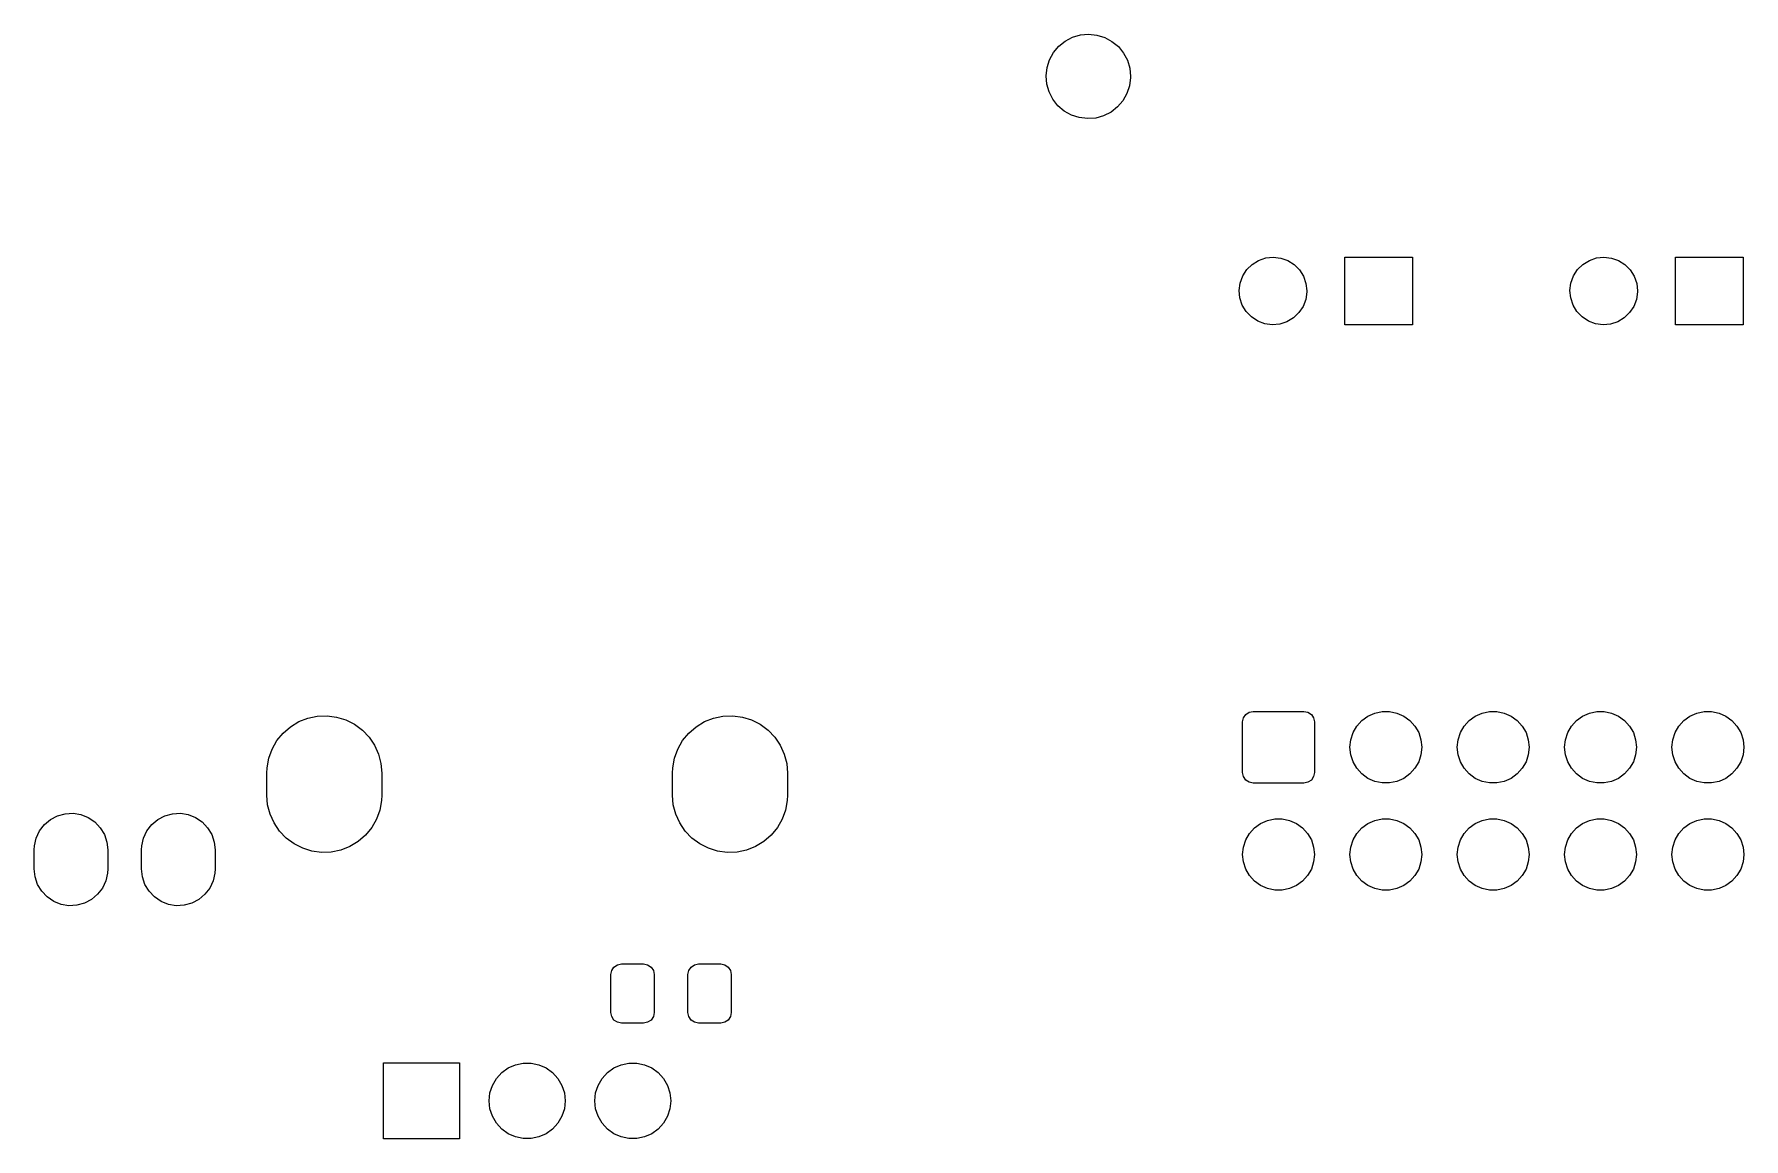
# Model space of a CAD drawing. Extents: x 65 to 231, y -146 to -43.
# Drawn here: x 148.23 to 188.69, y -146.44 to -120.28 of the extents above; entities that cross this region are included whole.
import ezdxf

# ---------------------------------------------------------------- set-up
doc = ezdxf.new("R2010")
doc.units = 0
doc.layers.add('BLACK', color=7, linetype='CONTINUOUS')

msp = doc.modelspace()

# ---------------------------------------------------------------- linework, layer by layer
at = {"layer": 'BLACK', "linetype": 'CONTINUOUS'}
for p, q in [((172.478, -120.571), (172.63, -120.448)), ((172.63, -120.448), (172.803, -120.358)), ((172.803, -120.358), (172.99, -120.303)), ((172.99, -120.303), (173.184, -120.285)), ((173.184, -120.285), (173.378, -120.305)), ((173.378, -120.305), (173.565, -120.363)), ((173.565, -120.363), (173.736, -120.456)), ((173.736, -120.456), (173.887, -120.58)), ((172.199, -121.077), (172.258, -120.891)), ((172.258, -120.891), (172.352, -120.72)), ((172.352, -120.72), (172.478, -120.571)), ((173.887, -120.58), (174.01, -120.732)), ((174.01, -120.732), (174.102, -120.904)), ((174.102, -120.904), (174.158, -121.091)), ((172.177, -121.271), (172.199, -121.077)), ((172.194, -121.466), (172.177, -121.271)), ((174.177, -121.313), (174.152, -121.507)), ((174.158, -121.091), (174.177, -121.285)), ((174.177, -121.285), (174.177, -121.313)), ((172.247, -121.653), (172.194, -121.466)), ((172.337, -121.827), (172.247, -121.653)), ((174.091, -121.692), (173.994, -121.861)), ((174.152, -121.507), (174.091, -121.692)), ((172.458, -121.98), (172.337, -121.827)), ((172.606, -122.106), (172.458, -121.98)), ((172.777, -122.201), (172.606, -122.106)), ((173.713, -122.129), (173.539, -122.217)), ((173.867, -122.009), (173.713, -122.129)), ((173.994, -121.861), (173.867, -122.009)), ((172.962, -122.262), (172.777, -122.201)), ((173.156, -122.285), (172.962, -122.262)), ((173.351, -122.27), (173.156, -122.285)), ((173.539, -122.217), (173.351, -122.27)), ((176.926, -125.859), (177.053, -125.735)), ((177.053, -125.735), (177.205, -125.641)), ((177.205, -125.641), (177.374, -125.584)), ((177.374, -125.584), (177.552, -125.565)), ((177.552, -125.565), (177.729, -125.586)), ((177.729, -125.586), (177.897, -125.646)), ((177.897, -125.646), (178.047, -125.742)), ((178.047, -125.742), (178.173, -125.868)), ((179.246, -127.165), (179.246, -125.565)), ((179.246, -125.565), (180.846, -125.565)), ((180.846, -125.565), (180.846, -127.165)), ((184.752, -125.859), (184.88, -125.735)), ((184.88, -125.735), (185.032, -125.641)), ((185.032, -125.641), (185.201, -125.584)), ((185.201, -125.584), (185.378, -125.565)), ((185.378, -125.565), (185.555, -125.586)), ((185.555, -125.586), (185.723, -125.646)), ((185.723, -125.646), (185.874, -125.742)), ((185.874, -125.742), (185.999, -125.868)), ((187.072, -127.165), (187.072, -125.565)), ((187.072, -125.565), (188.672, -125.565)), ((188.672, -125.565), (188.672, -127.165)), ((176.746, -126.354), (176.768, -126.177)), ((176.768, -126.177), (176.829, -126.009)), ((176.829, -126.009), (176.926, -125.859)), ((178.173, -125.868), (178.267, -126.019)), ((178.267, -126.019), (178.326, -126.188)), ((178.326, -126.188), (178.346, -126.365)), ((184.572, -126.354), (184.595, -126.177)), ((184.595, -126.177), (184.656, -126.009)), ((184.656, -126.009), (184.752, -125.859)), ((185.999, -125.868), (186.094, -126.019)), ((186.094, -126.019), (186.152, -126.188)), ((186.152, -126.188), (186.172, -126.365)), ((176.763, -126.531), (176.746, -126.354)), ((176.82, -126.701), (176.763, -126.531)), ((178.321, -126.564), (178.258, -126.731)), ((178.346, -126.387), (178.321, -126.564)), ((178.346, -126.365), (178.346, -126.387)), ((184.59, -126.531), (184.572, -126.354)), ((184.646, -126.701), (184.59, -126.531)), ((186.147, -126.564), (186.084, -126.731)), ((186.172, -126.387), (186.147, -126.564)), ((186.172, -126.365), (186.172, -126.387)), ((176.912, -126.853), (176.82, -126.701)), ((177.036, -126.981), (176.912, -126.853)), ((177.185, -127.079), (177.036, -126.981)), ((178.03, -127.002), (177.876, -127.094)), ((178.159, -126.879), (178.03, -127.002)), ((178.258, -126.731), (178.159, -126.879)), ((184.739, -126.853), (184.646, -126.701)), ((184.862, -126.981), (184.739, -126.853)), ((185.012, -127.079), (184.862, -126.981)), ((185.856, -127.002), (185.703, -127.094)), ((185.985, -126.879), (185.856, -127.002)), ((186.084, -126.731), (185.985, -126.879)), ((177.352, -127.141), (177.185, -127.079)), ((177.529, -127.165), (177.352, -127.141)), ((177.707, -127.149), (177.529, -127.165)), ((177.876, -127.094), (177.707, -127.149)), ((180.846, -127.165), (179.246, -127.165)), ((185.179, -127.141), (185.012, -127.079)), ((185.356, -127.165), (185.179, -127.141)), ((185.533, -127.149), (185.356, -127.165)), ((185.703, -127.094), (185.533, -127.149)), ((188.672, -127.165), (187.072, -127.165)), ((176.981, -136.339), (177.077, -136.32)), ((177.077, -136.32), (178.277, -136.32)), ((178.277, -136.32), (178.373, -136.339)), ((179.954, -136.361), (180.128, -136.324)), ((180.128, -136.324), (180.306, -136.324)), ((180.306, -136.324), (180.48, -136.361)), ((182.494, -136.361), (182.668, -136.324)), ((182.668, -136.324), (182.846, -136.324)), ((182.846, -136.324), (183.02, -136.361)), ((185.034, -136.361), (185.208, -136.324)), ((185.208, -136.324), (185.386, -136.324)), ((185.386, -136.324), (185.56, -136.361)), ((187.574, -136.361), (187.748, -136.324)), ((187.748, -136.324), (187.926, -136.324)), ((187.926, -136.324), (188.1, -136.361)), ((154.122, -136.834), (154.296, -136.683)), ((154.296, -136.683), (154.492, -136.564)), ((154.492, -136.564), (154.706, -136.479)), ((154.706, -136.479), (154.931, -136.432)), ((154.931, -136.432), (155.161, -136.424)), ((155.161, -136.424), (155.389, -136.454)), ((155.389, -136.454), (155.609, -136.522)), ((155.609, -136.522), (155.814, -136.626)), ((155.814, -136.626), (155.998, -136.763)), ((163.722, -136.834), (163.896, -136.683)), ((163.896, -136.683), (164.092, -136.564)), ((164.092, -136.564), (164.306, -136.479)), ((164.306, -136.479), (164.531, -136.432)), ((164.531, -136.432), (164.761, -136.424)), ((164.761, -136.424), (164.989, -136.454)), ((164.989, -136.454), (165.209, -136.522)), ((165.209, -136.522), (165.414, -136.626)), ((165.414, -136.626), (165.598, -136.763)), ((176.827, -136.57), (176.846, -136.474)), ((176.827, -137.769), (176.827, -136.57)), ((176.846, -136.474), (176.9, -136.393)), ((176.9, -136.393), (176.981, -136.339)), ((178.373, -136.339), (178.454, -136.393)), ((178.454, -136.393), (178.508, -136.474)), ((178.508, -136.474), (178.527, -136.57)), ((178.527, -136.57), (178.527, -137.769)), ((179.44, -136.824), (179.529, -136.67)), ((179.529, -136.67), (179.648, -136.538)), ((179.648, -136.538), (179.792, -136.433)), ((179.792, -136.433), (179.954, -136.361)), ((180.48, -136.361), (180.642, -136.433)), ((180.642, -136.433), (180.786, -136.538)), ((180.786, -136.538), (180.905, -136.67)), ((180.905, -136.67), (180.994, -136.824)), ((181.98, -136.824), (182.069, -136.67)), ((182.069, -136.67), (182.188, -136.538)), ((182.188, -136.538), (182.332, -136.433)), ((182.332, -136.433), (182.494, -136.361)), ((183.02, -136.361), (183.182, -136.433)), ((183.182, -136.433), (183.326, -136.538)), ((183.326, -136.538), (183.445, -136.67)), ((183.445, -136.67), (183.534, -136.824)), ((184.52, -136.824), (184.609, -136.67)), ((184.609, -136.67), (184.728, -136.538)), ((184.728, -136.538), (184.872, -136.433)), ((184.872, -136.433), (185.034, -136.361)), ((185.56, -136.361), (185.722, -136.433)), ((185.722, -136.433), (185.866, -136.538)), ((185.866, -136.538), (185.985, -136.67)), ((185.985, -136.67), (186.074, -136.824)), ((187.06, -136.824), (187.149, -136.67)), ((187.149, -136.67), (187.268, -136.538)), ((187.268, -136.538), (187.412, -136.433)), ((187.412, -136.433), (187.574, -136.361)), ((188.1, -136.361), (188.262, -136.433)), ((188.262, -136.433), (188.406, -136.538)), ((188.406, -136.538), (188.525, -136.67)), ((188.525, -136.67), (188.614, -136.824)), ((153.862, -137.212), (153.976, -137.012)), ((153.976, -137.012), (154.122, -136.834)), ((155.998, -136.763), (156.157, -136.93)), ((156.157, -136.93), (156.285, -137.121)), ((156.285, -137.121), (156.38, -137.33)), ((163.462, -137.212), (163.576, -137.012)), ((163.576, -137.012), (163.722, -136.834)), ((165.598, -136.763), (165.757, -136.93)), ((165.757, -136.93), (165.885, -137.121)), ((165.885, -137.121), (165.98, -137.33)), ((179.367, -137.169), (179.386, -136.993)), ((179.386, -136.993), (179.44, -136.824)), ((180.994, -136.824), (181.048, -136.993)), ((181.048, -136.993), (181.067, -137.169)), ((181.907, -137.169), (181.926, -136.993)), ((181.926, -136.993), (181.98, -136.824)), ((183.534, -136.824), (183.588, -136.993)), ((183.588, -136.993), (183.607, -137.169)), ((184.447, -137.169), (184.466, -136.993)), ((184.466, -136.993), (184.52, -136.824)), ((186.074, -136.824), (186.128, -136.993)), ((186.128, -136.993), (186.147, -137.169)), ((186.987, -137.169), (187.006, -136.993)), ((187.006, -136.993), (187.06, -136.824)), ((188.614, -136.824), (188.668, -136.993)), ((188.668, -136.993), (188.687, -137.169)), ((153.743, -137.654), (153.784, -137.428)), ((153.784, -137.428), (153.862, -137.212)), ((156.38, -137.33), (156.438, -137.553)), ((163.343, -137.654), (163.384, -137.428)), ((163.384, -137.428), (163.462, -137.212)), ((165.98, -137.33), (166.038, -137.553)), ((179.386, -137.346), (179.367, -137.169)), ((179.44, -137.515), (179.386, -137.346)), ((179.529, -137.669), (179.44, -137.515)), ((180.994, -137.515), (180.905, -137.669)), ((181.048, -137.346), (180.994, -137.515)), ((181.067, -137.169), (181.048, -137.346)), ((181.926, -137.346), (181.907, -137.169)), ((181.98, -137.515), (181.926, -137.346)), ((182.069, -137.669), (181.98, -137.515)), ((183.534, -137.515), (183.445, -137.669)), ((183.588, -137.346), (183.534, -137.515)), ((183.607, -137.169), (183.588, -137.346)), ((184.466, -137.346), (184.447, -137.169)), ((184.52, -137.515), (184.466, -137.346)), ((184.609, -137.669), (184.52, -137.515)), ((186.074, -137.515), (185.985, -137.669)), ((186.128, -137.346), (186.074, -137.515)), ((186.147, -137.169), (186.128, -137.346)), ((187.006, -137.346), (186.987, -137.169)), ((187.06, -137.515), (187.006, -137.346)), ((187.149, -137.669), (187.06, -137.515)), ((188.614, -137.515), (188.525, -137.669)), ((188.668, -137.346), (188.614, -137.515)), ((188.687, -137.169), (188.668, -137.346)), ((153.737, -137.782), (153.743, -137.654)), ((153.737, -138.302), (153.737, -137.782)), ((156.438, -137.553), (156.457, -137.782)), ((156.457, -137.782), (156.457, -138.302)), ((163.337, -137.782), (163.343, -137.654)), ((163.337, -138.302), (163.337, -137.782)), ((166.038, -137.553), (166.057, -137.782)), ((166.057, -137.782), (166.057, -138.302)), ((176.846, -137.865), (176.827, -137.769)), ((176.9, -137.946), (176.846, -137.865)), ((176.981, -138), (176.9, -137.946)), ((178.454, -137.946), (178.373, -138)), ((178.508, -137.865), (178.454, -137.946)), ((178.527, -137.769), (178.508, -137.865)), ((179.648, -137.801), (179.529, -137.669)), ((179.792, -137.906), (179.648, -137.801)), ((179.954, -137.978), (179.792, -137.906)), ((180.642, -137.906), (180.48, -137.978)), ((180.786, -137.801), (180.642, -137.906)), ((180.905, -137.669), (180.786, -137.801)), ((182.188, -137.801), (182.069, -137.669)), ((182.332, -137.906), (182.188, -137.801)), ((182.494, -137.978), (182.332, -137.906)), ((183.182, -137.906), (183.02, -137.978)), ((183.326, -137.801), (183.182, -137.906)), ((183.445, -137.669), (183.326, -137.801)), ((184.728, -137.801), (184.609, -137.669)), ((184.872, -137.906), (184.728, -137.801)), ((185.034, -137.978), (184.872, -137.906)), ((185.722, -137.906), (185.56, -137.978)), ((185.866, -137.801), (185.722, -137.906)), ((185.985, -137.669), (185.866, -137.801)), ((187.268, -137.801), (187.149, -137.669)), ((187.412, -137.906), (187.268, -137.801)), ((187.574, -137.978), (187.412, -137.906)), ((188.262, -137.906), (188.1, -137.978)), ((188.406, -137.801), (188.262, -137.906)), ((188.525, -137.669), (188.406, -137.801)), ((153.756, -138.531), (153.737, -138.302)), ((156.457, -138.302), (156.451, -138.43)), ((163.356, -138.531), (163.337, -138.302)), ((166.057, -138.302), (166.051, -138.43)), ((177.077, -138.019), (176.981, -138)), ((178.277, -138.019), (177.077, -138.019)), ((178.373, -138), (178.277, -138.019)), ((180.128, -138.015), (179.954, -137.978)), ((180.306, -138.015), (180.128, -138.015)), ((180.48, -137.978), (180.306, -138.015)), ((182.668, -138.015), (182.494, -137.978)), ((182.846, -138.015), (182.668, -138.015)), ((183.02, -137.978), (182.846, -138.015)), ((185.208, -138.015), (185.034, -137.978)), ((185.386, -138.015), (185.208, -138.015)), ((185.56, -137.978), (185.386, -138.015)), ((187.748, -138.015), (187.574, -137.978)), ((187.926, -138.015), (187.748, -138.015)), ((188.1, -137.978), (187.926, -138.015)), ((148.782, -138.793), (148.963, -138.743)), ((148.963, -138.743), (149.151, -138.733)), ((149.151, -138.733), (149.336, -138.764)), ((151.322, -138.793), (151.503, -138.743)), ((151.503, -138.743), (151.691, -138.733)), ((151.691, -138.733), (151.876, -138.764)), ((153.814, -138.754), (153.756, -138.531)), ((153.909, -138.963), (153.814, -138.754)), ((156.41, -138.656), (156.332, -138.872)), ((156.451, -138.43), (156.41, -138.656)), ((163.414, -138.754), (163.356, -138.531)), ((163.509, -138.963), (163.414, -138.754)), ((166.01, -138.656), (165.932, -138.872)), ((166.051, -138.43), (166.01, -138.656)), ((148.278, -139.322), (148.358, -139.151)), ((148.358, -139.151), (148.472, -139.002)), ((148.472, -139.002), (148.616, -138.881)), ((148.616, -138.881), (148.782, -138.793)), ((149.336, -138.764), (149.51, -138.834)), ((149.51, -138.834), (149.666, -138.939)), ((149.666, -138.939), (149.795, -139.076)), ((149.795, -139.076), (149.892, -139.237)), ((150.818, -139.322), (150.898, -139.151)), ((150.898, -139.151), (151.012, -139.002)), ((151.012, -139.002), (151.156, -138.881)), ((151.156, -138.881), (151.322, -138.793)), ((151.876, -138.764), (152.05, -138.834)), ((152.05, -138.834), (152.206, -138.939)), ((152.206, -138.939), (152.335, -139.076)), ((152.335, -139.076), (152.432, -139.237)), ((154.037, -139.154), (153.909, -138.963)), ((154.196, -139.321), (154.037, -139.154)), ((156.218, -139.072), (156.072, -139.25)), ((156.332, -138.872), (156.218, -139.072)), ((163.637, -139.154), (163.509, -138.963)), ((163.796, -139.321), (163.637, -139.154)), ((165.818, -139.072), (165.672, -139.25)), ((165.932, -138.872), (165.818, -139.072)), ((176.989, -139.21), (177.108, -139.078)), ((177.108, -139.078), (177.252, -138.973)), ((177.252, -138.973), (177.414, -138.901)), ((177.414, -138.901), (177.588, -138.864)), ((177.588, -138.864), (177.766, -138.864)), ((177.766, -138.864), (177.94, -138.901)), ((177.94, -138.901), (178.102, -138.973)), ((178.102, -138.973), (178.246, -139.078)), ((178.246, -139.078), (178.365, -139.21)), ((179.529, -139.21), (179.648, -139.078)), ((179.648, -139.078), (179.792, -138.973)), ((179.792, -138.973), (179.954, -138.901)), ((179.954, -138.901), (180.128, -138.864)), ((180.128, -138.864), (180.306, -138.864)), ((180.306, -138.864), (180.48, -138.901)), ((180.48, -138.901), (180.642, -138.973)), ((180.642, -138.973), (180.786, -139.078)), ((180.786, -139.078), (180.905, -139.21)), ((182.069, -139.21), (182.188, -139.078)), ((182.188, -139.078), (182.332, -138.973)), ((182.332, -138.973), (182.494, -138.901)), ((182.494, -138.901), (182.668, -138.864)), ((182.668, -138.864), (182.846, -138.864)), ((182.846, -138.864), (183.02, -138.901)), ((183.02, -138.901), (183.182, -138.973)), ((183.182, -138.973), (183.326, -139.078)), ((183.326, -139.078), (183.445, -139.21)), ((184.609, -139.21), (184.728, -139.078)), ((184.728, -139.078), (184.872, -138.973)), ((184.872, -138.973), (185.034, -138.901)), ((185.034, -138.901), (185.208, -138.864)), ((185.208, -138.864), (185.386, -138.864)), ((185.386, -138.864), (185.56, -138.901)), ((185.56, -138.901), (185.722, -138.973)), ((185.722, -138.973), (185.866, -139.078)), ((185.866, -139.078), (185.985, -139.21)), ((187.149, -139.21), (187.268, -139.078)), ((187.268, -139.078), (187.412, -138.973)), ((187.412, -138.973), (187.574, -138.901)), ((187.574, -138.901), (187.748, -138.864)), ((187.748, -138.864), (187.926, -138.864)), ((187.926, -138.864), (188.1, -138.901)), ((188.1, -138.901), (188.262, -138.973)), ((188.262, -138.973), (188.406, -139.078)), ((188.406, -139.078), (188.525, -139.21)), ((148.232, -139.602), (148.237, -139.505)), ((148.237, -139.505), (148.278, -139.322)), ((149.892, -139.237), (149.952, -139.415)), ((149.952, -139.415), (149.972, -139.602)), ((150.772, -139.602), (150.777, -139.505)), ((150.777, -139.505), (150.818, -139.322)), ((152.432, -139.237), (152.492, -139.415)), ((152.492, -139.415), (152.512, -139.602)), ((154.38, -139.458), (154.196, -139.321)), ((154.585, -139.562), (154.38, -139.458)), ((154.805, -139.63), (154.585, -139.562)), ((155.702, -139.52), (155.488, -139.605)), ((155.898, -139.401), (155.702, -139.52)), ((156.072, -139.25), (155.898, -139.401)), ((163.98, -139.458), (163.796, -139.321)), ((164.185, -139.562), (163.98, -139.458)), ((164.405, -139.63), (164.185, -139.562)), ((165.302, -139.52), (165.088, -139.605)), ((165.498, -139.401), (165.302, -139.52)), ((165.672, -139.25), (165.498, -139.401)), ((176.827, -139.709), (176.846, -139.533)), ((176.846, -139.533), (176.9, -139.364)), ((176.9, -139.364), (176.989, -139.21)), ((178.365, -139.21), (178.454, -139.364)), ((178.454, -139.364), (178.508, -139.533)), ((178.508, -139.533), (178.527, -139.709)), ((179.367, -139.709), (179.386, -139.533)), ((179.386, -139.533), (179.44, -139.364)), ((179.44, -139.364), (179.529, -139.21)), ((180.905, -139.21), (180.994, -139.364)), ((180.994, -139.364), (181.048, -139.533)), ((181.048, -139.533), (181.067, -139.709)), ((181.907, -139.709), (181.926, -139.533)), ((181.926, -139.533), (181.98, -139.364)), ((181.98, -139.364), (182.069, -139.21)), ((183.445, -139.21), (183.534, -139.364)), ((183.534, -139.364), (183.588, -139.533)), ((183.588, -139.533), (183.607, -139.709)), ((184.447, -139.709), (184.466, -139.533)), ((184.466, -139.533), (184.52, -139.364)), ((184.52, -139.364), (184.609, -139.21)), ((185.985, -139.21), (186.074, -139.364)), ((186.074, -139.364), (186.128, -139.533)), ((186.128, -139.533), (186.147, -139.709)), ((186.987, -139.709), (187.006, -139.533)), ((187.006, -139.533), (187.06, -139.364)), ((187.06, -139.364), (187.149, -139.21)), ((188.525, -139.21), (188.614, -139.364)), ((188.614, -139.364), (188.668, -139.533)), ((188.668, -139.533), (188.687, -139.709)), ((148.232, -140.052), (148.232, -139.602)), ((149.972, -139.602), (149.972, -140.052)), ((150.772, -140.052), (150.772, -139.602)), ((152.512, -139.602), (152.512, -140.052)), ((155.033, -139.66), (154.805, -139.63)), ((155.263, -139.652), (155.033, -139.66)), ((155.488, -139.605), (155.263, -139.652)), ((164.633, -139.66), (164.405, -139.63)), ((164.863, -139.652), (164.633, -139.66)), ((165.088, -139.605), (164.863, -139.652)), ((176.846, -139.886), (176.827, -139.709)), ((176.9, -140.055), (176.846, -139.886)), ((178.508, -139.886), (178.454, -140.055)), ((178.527, -139.709), (178.508, -139.886)), ((179.386, -139.886), (179.367, -139.709)), ((179.44, -140.055), (179.386, -139.886)), ((181.048, -139.886), (180.994, -140.055)), ((181.067, -139.709), (181.048, -139.886)), ((181.926, -139.886), (181.907, -139.709)), ((181.98, -140.055), (181.926, -139.886)), ((183.588, -139.886), (183.534, -140.055)), ((183.607, -139.709), (183.588, -139.886)), ((184.466, -139.886), (184.447, -139.709)), ((184.52, -140.055), (184.466, -139.886)), ((186.128, -139.886), (186.074, -140.055)), ((186.147, -139.709), (186.128, -139.886)), ((187.006, -139.886), (186.987, -139.709)), ((187.06, -140.055), (187.006, -139.886)), ((188.668, -139.886), (188.614, -140.055)), ((188.687, -139.709), (188.668, -139.886)), ((148.252, -140.239), (148.232, -140.052)), ((148.312, -140.417), (148.252, -140.239)), ((149.926, -140.332), (149.846, -140.503)), ((149.967, -140.149), (149.926, -140.332)), ((149.972, -140.052), (149.967, -140.149)), ((150.792, -140.239), (150.772, -140.052)), ((150.852, -140.417), (150.792, -140.239)), ((152.466, -140.332), (152.386, -140.503)), ((152.507, -140.149), (152.466, -140.332)), ((152.512, -140.052), (152.507, -140.149)), ((176.989, -140.209), (176.9, -140.055)), ((177.108, -140.341), (176.989, -140.209)), ((177.252, -140.446), (177.108, -140.341)), ((178.246, -140.341), (178.102, -140.446)), ((178.365, -140.209), (178.246, -140.341)), ((178.454, -140.055), (178.365, -140.209)), ((179.529, -140.209), (179.44, -140.055)), ((179.648, -140.341), (179.529, -140.209)), ((179.792, -140.446), (179.648, -140.341)), ((180.786, -140.341), (180.642, -140.446)), ((180.905, -140.209), (180.786, -140.341)), ((180.994, -140.055), (180.905, -140.209)), ((182.069, -140.209), (181.98, -140.055)), ((182.188, -140.341), (182.069, -140.209)), ((182.332, -140.446), (182.188, -140.341)), ((183.326, -140.341), (183.182, -140.446)), ((183.445, -140.209), (183.326, -140.341)), ((183.534, -140.055), (183.445, -140.209)), ((184.609, -140.209), (184.52, -140.055)), ((184.728, -140.341), (184.609, -140.209)), ((184.872, -140.446), (184.728, -140.341)), ((185.866, -140.341), (185.722, -140.446)), ((185.985, -140.209), (185.866, -140.341)), ((186.074, -140.055), (185.985, -140.209)), ((187.149, -140.209), (187.06, -140.055)), ((187.268, -140.341), (187.149, -140.209)), ((187.412, -140.446), (187.268, -140.341)), ((188.406, -140.341), (188.262, -140.446)), ((188.525, -140.209), (188.406, -140.341)), ((188.614, -140.055), (188.525, -140.209)), ((148.409, -140.578), (148.312, -140.417)), ((148.538, -140.715), (148.409, -140.578)), ((148.694, -140.82), (148.538, -140.715)), ((149.588, -140.773), (149.422, -140.861)), ((149.732, -140.652), (149.588, -140.773)), ((149.846, -140.503), (149.732, -140.652)), ((150.949, -140.578), (150.852, -140.417)), ((151.078, -140.715), (150.949, -140.578)), ((151.234, -140.82), (151.078, -140.715)), ((152.128, -140.773), (151.962, -140.861)), ((152.272, -140.652), (152.128, -140.773)), ((152.386, -140.503), (152.272, -140.652)), ((177.414, -140.518), (177.252, -140.446)), ((177.588, -140.555), (177.414, -140.518)), ((177.766, -140.555), (177.588, -140.555)), ((177.94, -140.518), (177.766, -140.555)), ((178.102, -140.446), (177.94, -140.518)), ((179.954, -140.518), (179.792, -140.446)), ((180.128, -140.555), (179.954, -140.518)), ((180.306, -140.555), (180.128, -140.555)), ((180.48, -140.518), (180.306, -140.555)), ((180.642, -140.446), (180.48, -140.518)), ((182.494, -140.518), (182.332, -140.446)), ((182.668, -140.555), (182.494, -140.518)), ((182.846, -140.555), (182.668, -140.555)), ((183.02, -140.518), (182.846, -140.555)), ((183.182, -140.446), (183.02, -140.518)), ((185.034, -140.518), (184.872, -140.446)), ((185.208, -140.555), (185.034, -140.518)), ((185.386, -140.555), (185.208, -140.555)), ((185.56, -140.518), (185.386, -140.555)), ((185.722, -140.446), (185.56, -140.518)), ((187.574, -140.518), (187.412, -140.446)), ((187.748, -140.555), (187.574, -140.518)), ((187.926, -140.555), (187.748, -140.555)), ((188.1, -140.518), (187.926, -140.555)), ((188.262, -140.446), (188.1, -140.518)), ((148.868, -140.89), (148.694, -140.82)), ((149.053, -140.921), (148.868, -140.89)), ((149.241, -140.911), (149.053, -140.921)), ((149.422, -140.861), (149.241, -140.911)), ((151.408, -140.89), (151.234, -140.82)), ((151.593, -140.921), (151.408, -140.89)), ((151.781, -140.911), (151.593, -140.921)), ((151.962, -140.861), (151.781, -140.911)), ((161.897, -142.456), (161.951, -142.375)), ((161.951, -142.375), (162.032, -142.321)), ((162.032, -142.321), (162.127, -142.302)), ((162.127, -142.302), (162.653, -142.302)), ((162.653, -142.302), (162.748, -142.321)), ((162.748, -142.321), (162.829, -142.375)), ((162.829, -142.375), (162.883, -142.456)), ((163.722, -142.456), (163.776, -142.375)), ((163.776, -142.375), (163.857, -142.321)), ((163.857, -142.321), (163.952, -142.302)), ((163.952, -142.302), (164.477, -142.302)), ((164.477, -142.302), (164.573, -142.321)), ((164.573, -142.321), (164.654, -142.375)), ((164.654, -142.375), (164.708, -142.456)), ((161.877, -142.552), (161.897, -142.456)), ((161.877, -143.452), (161.877, -142.552)), ((162.883, -142.456), (162.903, -142.552)), ((162.903, -142.552), (162.903, -143.452)), ((163.702, -142.552), (163.722, -142.456)), ((163.702, -143.452), (163.702, -142.552)), ((164.708, -142.456), (164.727, -142.552)), ((164.727, -142.552), (164.727, -143.452)), ((161.897, -143.548), (161.877, -143.452)), ((161.951, -143.629), (161.897, -143.548)), ((162.883, -143.548), (162.829, -143.629)), ((162.903, -143.452), (162.883, -143.548)), ((163.722, -143.548), (163.702, -143.452)), ((163.776, -143.629), (163.722, -143.548)), ((164.708, -143.548), (164.654, -143.629)), ((164.727, -143.452), (164.708, -143.548)), ((162.032, -143.683), (161.951, -143.629)), ((162.127, -143.702), (162.032, -143.683)), ((162.653, -143.702), (162.127, -143.702)), ((162.748, -143.683), (162.653, -143.702)), ((162.829, -143.629), (162.748, -143.683)), ((163.857, -143.683), (163.776, -143.629)), ((163.952, -143.702), (163.857, -143.683)), ((164.477, -143.702), (163.952, -143.702)), ((164.573, -143.683), (164.477, -143.702)), ((164.654, -143.629), (164.573, -143.683)), ((156.497, -146.442), (156.497, -144.642)), ((156.497, -144.642), (158.297, -144.642)), ((158.297, -144.642), (158.297, -146.442)), ((159.295, -144.873), (159.447, -144.763)), ((159.447, -144.763), (159.619, -144.686)), ((159.619, -144.686), (159.803, -144.647)), ((159.803, -144.647), (159.991, -144.647)), ((159.991, -144.647), (160.175, -144.686)), ((160.175, -144.686), (160.347, -144.763)), ((160.347, -144.763), (160.499, -144.873)), ((161.795, -144.873), (161.947, -144.763)), ((161.947, -144.763), (162.119, -144.686)), ((162.119, -144.686), (162.303, -144.647)), ((162.303, -144.647), (162.491, -144.647)), ((162.491, -144.647), (162.675, -144.686)), ((162.675, -144.686), (162.847, -144.763)), ((162.847, -144.763), (162.999, -144.873)), ((159.017, -145.355), (159.075, -145.176)), ((159.075, -145.176), (159.169, -145.013)), ((159.169, -145.013), (159.295, -144.873)), ((160.499, -144.873), (160.625, -145.013)), ((160.625, -145.013), (160.719, -145.176)), ((160.719, -145.176), (160.777, -145.355)), ((161.517, -145.355), (161.575, -145.176)), ((161.575, -145.176), (161.669, -145.013)), ((161.669, -145.013), (161.795, -144.873)), ((162.999, -144.873), (163.125, -145.013)), ((163.125, -145.013), (163.219, -145.176)), ((163.219, -145.176), (163.277, -145.355)), ((158.997, -145.542), (159.017, -145.355)), ((159.017, -145.729), (158.997, -145.542)), ((160.777, -145.355), (160.797, -145.542)), ((160.797, -145.542), (160.777, -145.729)), ((161.497, -145.542), (161.517, -145.355)), ((161.517, -145.729), (161.497, -145.542)), ((163.277, -145.355), (163.297, -145.542)), ((163.297, -145.542), (163.277, -145.729)), ((159.075, -145.908), (159.017, -145.729)), ((159.169, -146.071), (159.075, -145.908)), ((160.719, -145.908), (160.625, -146.071)), ((160.777, -145.729), (160.719, -145.908)), ((161.575, -145.908), (161.517, -145.729)), ((161.669, -146.071), (161.575, -145.908)), ((163.219, -145.908), (163.125, -146.071)), ((163.277, -145.729), (163.219, -145.908)), ((158.297, -146.442), (156.497, -146.442)), ((159.295, -146.211), (159.169, -146.071)), ((159.447, -146.321), (159.295, -146.211)), ((159.619, -146.398), (159.447, -146.321)), ((159.803, -146.437), (159.619, -146.398)), ((159.991, -146.437), (159.803, -146.437)), ((160.175, -146.398), (159.991, -146.437)), ((160.347, -146.321), (160.175, -146.398)), ((160.499, -146.211), (160.347, -146.321)), ((160.625, -146.071), (160.499, -146.211)), ((161.795, -146.211), (161.669, -146.071)), ((161.947, -146.321), (161.795, -146.211)), ((162.119, -146.398), (161.947, -146.321)), ((162.303, -146.437), (162.119, -146.398)), ((162.491, -146.437), (162.303, -146.437)), ((162.675, -146.398), (162.491, -146.437)), ((162.847, -146.321), (162.675, -146.398)), ((162.999, -146.211), (162.847, -146.321)), ((163.125, -146.071), (162.999, -146.211))]:
    msp.add_line(p, q, dxfattribs=at)

doc.saveas('drawing.dxf')
